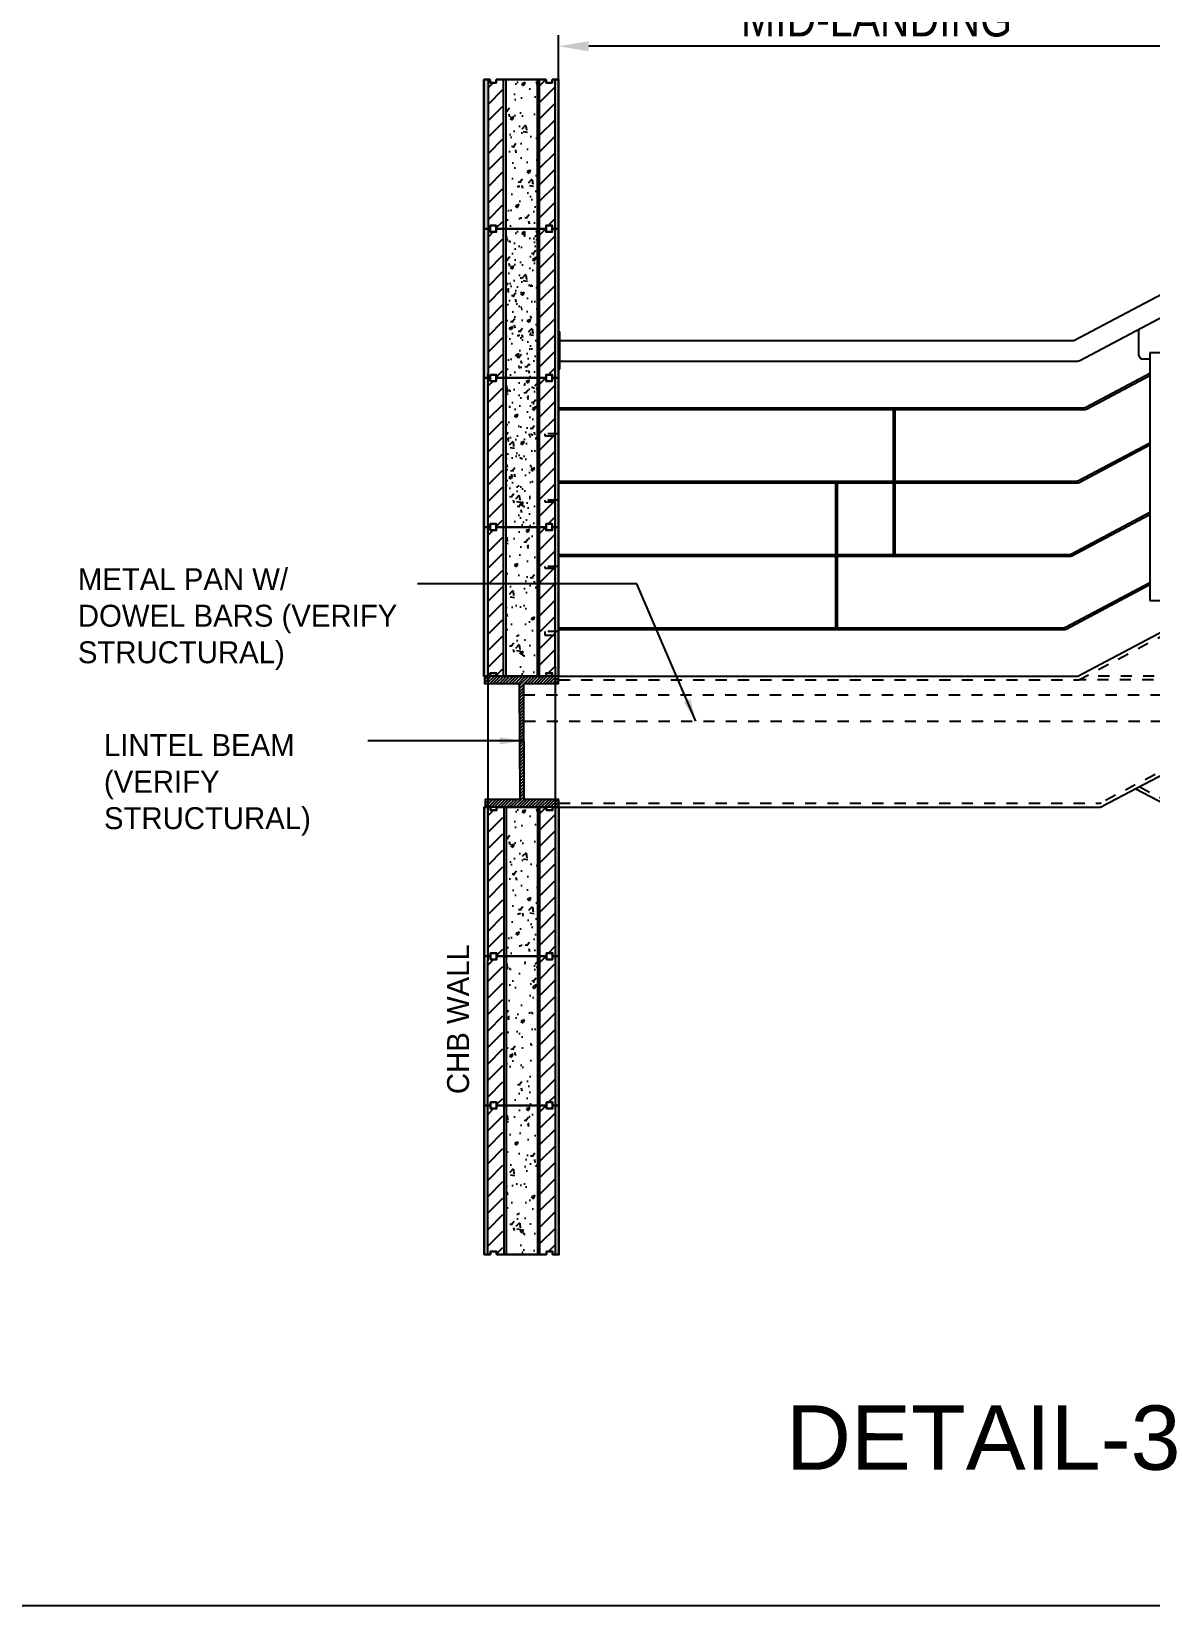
# Model space of a CAD drawing. Header units: millimetres. Extents: x 2148 to 2681, y 758 to 986.
# Drawn here: x 2613.43 to 2623.43, y 886.4 to 900.47 of the extents above; entities that cross this region are included whole.
import ezdxf

# ---------------------------------------------------------------- set-up
doc = ezdxf.new("R2010")
doc.units = ezdxf.units.MM
doc.linetypes.add('27-A-2008-DD$0$LVL 11$0$xa-fp_t1_l11_39$0$HIDDEN2', pattern=[0.1875, 0.125, -0.0625])
doc.linetypes.add('27-A-2008-DD$0$LVL 5$0$xa-fp_t1_l05-09$0$HIDDEN2', pattern=[0.1875, 0.125, -0.0625])
doc.layers.add('0.3', color=160, linetype='Continuous', lineweight=30)
for name, color, linetype in [('4CO', 4, 'Continuous'), ('A-DETAILS', 1, 'Continuous'), ('A-Hatch', 253, 'Continuous'), ('A-Stairs', 1, 'Continuous'), ('A-Wall', 4, 'Continuous'), ('A_TILES', 8, 'Continuous'), ('D', 1, 'Continuous'), ('HATCH', 8, 'Continuous'), ('TEXT', 6, 'Continuous')]:
    doc.layers.add(name, color=color, linetype=linetype)
doc.styles.add('ARIALNW', font='ARIALN.TTF')
doc.styles.add('MMTX$0$ESMX$0$X-OPTA1D', font='x-opta1d')
doc.styles.add('SWISS', font='swissl.ttf')
doc.dimstyles.new('DIM 100', dxfattribs={"dimtxt": 0.2, "dimasz": 0.2, "dimexe": 0.1, "dimexo": 0, "dimgap": 0.05, "dimtad": 1, "dimzin": 0, "dimdsep": 46, "dimtxsty": 'ARIALNW', "dimcen": 0.09, "dimclrd": 6, "dimclre": 6, "dimclrt": 13, "dimadec": 0, "dimazin": 0, "dimtfac": 1, "dimtofl": 0, "dimtmove": 2, "dimatfit": 3, "dimfxl": 1, "dimtolj": 1, "dimtzin": 0, "dimarcsym": 0})
doc.dimstyles.new('DIM 30', dxfattribs={"dimtxt": 0.32, "dimasz": 0.27, "dimexe": 0.1, "dimexo": 0, "dimgap": 0.08, "dimtad": 1, "dimlfac": 0.3, "dimrnd": 0.005, "dimzin": 1, "dimdsep": 46, "dimtxsty": 'ARIALNW', "dimcen": 0.09, "dimclrd": 6, "dimclre": 6, "dimclrt": 13, "dimadec": 0, "dimazin": 0, "dimtfac": 1, "dimtofl": 0, "dimtmove": 2, "dimatfit": 3, "dimfxl": 1, "dimtolj": 1, "dimtzin": 0, "dimarcsym": 0})
pattern_1 = [(0, (1.562245, 0.987524), (0.00396875, 0.0079375), [0, -0.0079375])]

# ---------------------------------------------------------------- blocks, each defined once
blk = doc.blocks.new('*D2872')
at = {"layer": 'A-Wall', "color": 6, "lineweight": -2, "transparency": 16777216}
for p, q in [((2618.141, 894.644), (2618.141, 900.441)), ((2623.825, 895.073), (2623.825, 900.441)), ((2623.555, 900.341), (2618.411, 900.341))]:
    blk.add_line(p, q, dxfattribs=at)
at = {"layer": 'A-Wall', "color": 6, "transparency": 16777216}
for points in [[(2618.411, 900.386), (2618.411, 900.296), (2618.141, 900.341)], [(2623.555, 900.386), (2623.555, 900.296), (2623.825, 900.341)]]:
    blk.add_solid(points, dxfattribs=at)
at = {"layer": 'Defpoints', "color": 0, "transparency": 16777216}
for p in [(2618.141, 900.341), (2623.825, 895.073, 0), (2618.141, 894.644, 0)]:
    blk.add_point(p, dxfattribs=at)
at = {"layer": 'A-Wall', "color": 13, "transparency": 16777216, "insert": (2620.983, 900.586), "char_height": 0.32, "attachment_point": 5, "style": 'ARIALNW'}
blk.add_mtext('\\A1;MID-LANDING', dxfattribs=at)

msp = doc.modelspace()

# ---------------------------------------------------------------- hatches: boundary and pattern name
at = {"layer": 'A-Hatch'}
h = msp.add_hatch(dxfattribs=at)
h.set_pattern_fill('DOTS', color=256, scale=0.005, style=0)
h.set_pattern_definition(pattern_1)
h.paths.add_polyline_path([(2617.4747176, 898.7098594), (2617.5108422, 898.7098594), (2617.511264, 900.0431927), (2617.4747176, 900.0431927)])
at = {"layer": 'A-Hatch', "ltscale": 0.5}
h = msp.add_hatch(dxfattribs=at)
h.set_pattern_fill('ANSI31', color=256, scale=0.833333, style=0)
h.set_pattern_definition([(45, (2464.78466, 906.78271), (-0.073656956, 0.073656956), [])])
h.paths.add_polyline_path([(2618.1137135, 898.7098594), (2618.1132918, 900.0431927), (2617.9747176, 900.0431927), (2617.9747176, 898.7098594), (2618.0308181, 898.7098594), (2618.0308181, 898.7378582), (2618.0851992, 898.7378582), (2618.0851992, 898.7098594)])
h.paths.add_polyline_path([(2617.5179576, 900.0431927), (2617.5175358, 898.7098594), (2617.5309027, 898.7098594), (2617.5309027, 898.7378582), (2617.5852837, 898.7378582), (2617.5852837, 898.7098594), (2617.6413843, 898.7098594), (2617.6413843, 900.0431927), (2617.5852837, 900.0431927), (2617.5852837, 900.015194), (2617.5309027, 900.015194), (2617.5309027, 900.0431927)])
at = {"layer": 'A-Hatch'}
h = msp.add_hatch(dxfattribs=at)
h.set_pattern_fill('DOTS', color=256, scale=0.005, style=0)
h.set_pattern_definition(pattern_1)
h.paths.add_polyline_path([(2618.1081438, 898.7098594), (2618.1413843, 898.7098594), (2618.1413843, 900.0431927), (2618.1077221, 900.0431927)])
h = msp.add_hatch(dxfattribs=at)
h.set_pattern_fill('DOTS', color=256, scale=0.005, style=0)
h.set_pattern_definition([(0, (0.9278804, 6.156401), (0.00396875, 0.0079375), [0, -0.0079375])])
h.paths.add_polyline_path([(2617.5103415, 896.0431927), (2617.4818272, 896.0431927), (2617.482249, 894.7098594), (2617.5103415, 894.7098594)])
h.paths.add_polyline_path([(2617.5103415, 897.3765261), (2617.4814054, 897.3765261), (2617.4818272, 896.0431927), (2617.5103415, 896.0431927)])
h.paths.add_polyline_path([(2617.5103415, 898.7098594), (2617.4809836, 898.7098594), (2617.4814054, 897.3765261), (2617.5103415, 897.3765261)])
at = {"layer": 'A-Hatch', "ltscale": 0.5}
h = msp.add_hatch(dxfattribs=at)
h.set_pattern_fill('ANSI31', color=256, scale=0.833333, style=0)
h.set_pattern_definition([(45, (2464.78466, 905.44937), (-0.073656956, 0.073656956), [])])
h.paths.add_polyline_path([(2618.1141353, 897.3765261), (2618.1137135, 898.7098594), (2617.9747176, 898.7098594), (2617.9747176, 897.3765261), (2618.0308181, 897.3765261), (2618.0308181, 897.4045249), (2618.0851992, 897.4045249), (2618.0851992, 897.3765261)])
h.paths.add_polyline_path([(2617.5175358, 898.7098594), (2617.517114, 897.3765261), (2617.5309027, 897.3765261), (2617.5309027, 897.4045249), (2617.5852837, 897.4045249), (2617.5852837, 897.3765261), (2617.6413843, 897.3765261), (2617.6413843, 898.7098594), (2617.5852837, 898.7098594), (2617.5852837, 898.6818606), (2617.5309027, 898.6818606), (2617.5309027, 898.7098594)])
at = {"layer": 'A-Hatch'}
h = msp.add_hatch(dxfattribs=at)
h.set_pattern_fill('DOTS', color=256, scale=0.005, style=0)
h.set_pattern_definition([(0, (1.558923, 6.156401), (0.00396875, 0.0079375), [0, -0.0079375])])
h.paths.add_polyline_path([(2618.1413843, 896.0431927), (2618.11287, 896.0431927), (2618.1132918, 894.7098594), (2618.1413843, 894.7098594)])
h.paths.add_polyline_path([(2618.1413843, 897.3765261), (2618.1124482, 897.3765261), (2618.11287, 896.0431927), (2618.1413843, 896.0431927)])
h.paths.add_polyline_path([(2618.1413843, 898.7098594), (2618.1120264, 898.7098594), (2618.1124482, 897.3765261), (2618.1413843, 897.3765261)])
at = {"layer": 'A-Hatch', "ltscale": 0.5}
h = msp.add_hatch(dxfattribs=at)
h.set_pattern_fill('ANSI31', color=256, scale=0.833333, style=0)
h.set_pattern_definition([(45, (2464.78466, 904.11604), (-0.073656956, 0.073656956), [])])
h.paths.add_polyline_path([(2618.1145571, 896.0431927), (2618.1141353, 897.3765261), (2617.9747176, 897.3765261), (2617.9747176, 896.0431927), (2618.0308181, 896.0431927), (2618.0308181, 896.0711915), (2618.0851992, 896.0711915), (2618.0851992, 896.0431927)])
h.paths.add_polyline_path([(2617.517114, 897.3765261), (2617.5166923, 896.0431927), (2617.5309027, 896.0431927), (2617.5309027, 896.0711915), (2617.5852837, 896.0711915), (2617.5852837, 896.0431927), (2617.6413843, 896.0431927), (2617.6413843, 897.3765261), (2617.5852837, 897.3765261), (2617.5852837, 897.3485273), (2617.5309027, 897.3485273), (2617.5309027, 897.3765261)])
h = msp.add_hatch(dxfattribs=at)
h.set_pattern_fill('ANSI31', color=256, scale=0.833333, style=0)
h.set_pattern_definition([(45, (2464.78466, 902.78271), (-0.073656956, 0.073656956), [])])
h.paths.add_polyline_path([(2617.5166923, 896.0431927), (2617.5162705, 894.7098594), (2617.5309027, 894.7098594), (2617.5309027, 894.7378582), (2617.5852837, 894.7378582), (2617.5852837, 894.7098594), (2617.6413843, 894.7098594), (2617.6413843, 896.0431927), (2617.5852837, 896.0431927), (2617.5852837, 896.015194), (2617.5309027, 896.015194), (2617.5309027, 896.0431927)])
h.paths.add_polyline_path([(2618.1149789, 894.7098594), (2618.1145571, 896.0431927), (2617.9747176, 896.0431927), (2617.9747176, 894.7098594), (2618.0308181, 894.7098594), (2618.0308181, 894.7378582), (2618.0851992, 894.7378582), (2618.0851992, 894.7098594)])
at = {"layer": 'A-Hatch'}
h = msp.add_hatch(dxfattribs=at)
h.set_pattern_fill('DOTS', color=256, scale=0.005, style=0)
h.set_pattern_definition([(0, (0.9312026, 0.987524), (0.00396875, 0.0079375), [0, -0.0079375])])
h.paths.add_polyline_path([(2617.5136637, 890.8743155), (2617.4851494, 890.8743155), (2617.4855712, 889.5409821), (2617.5136637, 889.5409821)])
h.paths.add_polyline_path([(2617.5136637, 892.2076488), (2617.4847276, 892.2076488), (2617.4851494, 890.8743155), (2617.5136637, 890.8743155)])
h.paths.add_polyline_path([(2617.5136637, 893.5409821), (2617.4843058, 893.5409821), (2617.4847276, 892.2076488), (2617.5136637, 892.2076488)])
at = {"layer": 'A-Hatch', "ltscale": 0.5}
h = msp.add_hatch(dxfattribs=at)
h.set_pattern_fill('ANSI31', color=256, scale=0.833333, style=0)
h.set_pattern_definition([(45, (2464.78798, 900.2805), (-0.073656956, 0.073656956), [])])
h.paths.add_polyline_path([(2618.1157704, 892.2076488), (2618.1153486, 893.5409821), (2617.9780398, 893.5409821), (2617.9780398, 892.2076488), (2618.0341403, 892.2076488), (2618.0341403, 892.2356476), (2618.0885214, 892.2356476), (2618.0885214, 892.2076488)])
h.paths.add_polyline_path([(2617.5159007, 893.5409821), (2617.515479, 892.2076488), (2617.5342248, 892.2076488), (2617.5342248, 892.2356476), (2617.5886059, 892.2356476), (2617.5886059, 892.2076488), (2617.6447065, 892.2076488), (2617.6447065, 893.5409821), (2617.5886059, 893.5409821), (2617.5886059, 893.5129833), (2617.5342248, 893.5129833), (2617.5342248, 893.5409821)])
at = {"layer": 'A-Hatch'}
h = msp.add_hatch(dxfattribs=at)
h.set_pattern_fill('DOTS', color=256, scale=0.005, style=0)
h.set_pattern_definition(pattern_1)
h.paths.add_polyline_path([(2618.1447065, 890.8743155), (2618.1161922, 890.8743155), (2618.1166139, 889.5409821), (2618.1447065, 889.5409821)])
h.paths.add_polyline_path([(2618.1447065, 892.2076488), (2618.1157704, 892.2076488), (2618.1161922, 890.8743155), (2618.1447065, 890.8743155)])
h.paths.add_polyline_path([(2618.1447065, 893.5409821), (2618.1153486, 893.5409821), (2618.1157704, 892.2076488), (2618.1447065, 892.2076488)])
at = {"layer": 'A-Hatch', "ltscale": 0.5}
h = msp.add_hatch(dxfattribs=at)
h.set_pattern_fill('ANSI31', color=256, scale=0.833333, style=0)
h.set_pattern_definition([(45, (2464.78798, 898.94716), (-0.073656956, 0.073656956), [])])
h.paths.add_polyline_path([(2617.515479, 892.2076488), (2617.5150572, 890.8743155), (2617.5342248, 890.8743155), (2617.5342248, 890.9023143), (2617.5886059, 890.9023143), (2617.5886059, 890.8743155), (2617.6447065, 890.8743155), (2617.6447065, 892.2076488), (2617.5886059, 892.2076488), (2617.5886059, 892.17965), (2617.5342248, 892.17965), (2617.5342248, 892.2076488)])
h.paths.add_polyline_path([(2618.1161922, 890.8743155), (2618.1157704, 892.2076488), (2617.9780398, 892.2076488), (2617.9780398, 890.8743155), (2618.0341403, 890.8743155), (2618.0341403, 890.9023143), (2618.0885214, 890.9023143), (2618.0885214, 890.8743155)])
h = msp.add_hatch(dxfattribs=at)
h.set_pattern_fill('ANSI31', color=256, scale=0.833333, style=0)
h.set_pattern_definition([(45, (2464.78798, 897.61383), (-0.073656956, 0.073656956), [])])
h.paths.add_polyline_path([(2618.1166139, 889.5409821), (2618.1161922, 890.8743155), (2617.9780398, 890.8743155), (2617.9780398, 889.5409821), (2618.0341403, 889.5409821), (2618.0341403, 889.5689809), (2618.0885214, 889.5689809), (2618.0885214, 889.5409821)])
h.paths.add_polyline_path([(2617.5150572, 890.8743155), (2617.5146354, 889.5409821), (2617.5342248, 889.5409821), (2617.5342248, 889.5689809), (2617.5886059, 889.5689809), (2617.5886059, 889.5409821), (2617.6447065, 889.5409821), (2617.6447065, 890.8743155), (2617.5886059, 890.8743155), (2617.5886059, 890.8463167), (2617.5342248, 890.8463167), (2617.5342248, 890.8743155)])
at = {"layer": 'A-Stairs'}
h = msp.add_hatch(dxfattribs=at)
h.set_pattern_fill('AR-CONC', color=256, scale=0.001667, style=0)
h.set_pattern_definition([(50, (-6105.4987, -2018.82689), (0.303641115, -0.0265651426), [0.03175, -0.34925]), (355, (-6105.4987, -2018.8269), (-0.058738043, 0.318427738), [0.0254, -0.2794]), (100.451, (-6105.4734, -2018.8291), (0.244904169, 0.291861146), [0.026983333, -0.296816667]), (46.1842, (-6105.4987, -2018.74222), (0.451798401, -0.070070547), [0.047625, -0.523875]), (96.6356, (-6105.46106, -2018.74806), (0.395673724, 0.412375926), [0.040475, -0.445225]), (351.184, (-6105.4987, -2018.7422), (0.395674343, 0.412375196), [0.0381, -0.4191]), (21, (-6105.45637, -2018.76339), (0.2526914664, -0.170442531), [0.03175, -0.34925]), (326, (-6105.45637, -2018.7634), (0.103003381, 0.306979944), [0.0254, -0.2794]), (71.4514, (-6105.43532, -2018.7776), (0.355694151, 0.136538096), [0.026983333, -0.296816667]), (37.5, (-6105.49871, -2018.82689), (0.0051476721, 0.1409250648), [0, -0.2760133333, 0, -0.2836333333, 0, -0.2804583333]), (7.5, (-6105.4987, -2018.82689), (0.1113661042, 0.1669676247), [0, -0.1617133333, 0, -0.2696633333, 0, -0.1068916667]), (327.5, (-6105.59311, -2018.82689), (0.2259843253, -0.0095479067), [0, -0.1058333333, 0, -0.3302, 0, -0.43815]), (317.5, (-6105.63544, -2018.82689), (0.246881969, 0.042377485), [0, -0.1375833333, 0, -0.2192866667, 0, -0.31115])])
h.paths.add_polyline_path([(2617.9499198, 900.0431927), (2617.6746852, 900.0431927), (2617.6746852, 898.7098594), (2617.9499198, 898.7098594)])
h.paths.add_polyline_path([(2617.9499198, 898.7098594), (2617.6746852, 898.7098594), (2617.6746852, 897.3765261), (2617.9499198, 897.3765261)])
h.paths.add_polyline_path([(2617.9499198, 897.3765261), (2617.6746852, 897.3765261), (2617.6746852, 896.0431927), (2617.9499198, 896.0431927)])
h = msp.add_hatch(dxfattribs=at)
h.set_pattern_fill('AR-CONC', color=256, scale=0.001667, style=0)
h.set_pattern_definition([(50, (-6105.4987, -2020.16022), (0.303641115, -0.0265651426), [0.03175, -0.34925]), (355, (-6105.4987, -2020.16022), (-0.058738043, 0.318427738), [0.0254, -0.2794]), (100.451, (-6105.4734, -2020.16243), (0.244904169, 0.291861146), [0.026983333, -0.296816667]), (46.1842, (-6105.4987, -2020.07555), (0.451798401, -0.070070547), [0.047625, -0.523875]), (96.6356, (-6105.46106, -2020.0814), (0.395673724, 0.412375926), [0.040475, -0.445225]), (351.184, (-6105.4987, -2020.07555), (0.395674343, 0.412375196), [0.0381, -0.4191]), (21, (-6105.45637, -2020.09672), (0.2526914664, -0.170442531), [0.03175, -0.34925]), (326, (-6105.45637, -2020.09672), (0.103003381, 0.306979944), [0.0254, -0.2794]), (71.4514, (-6105.43532, -2020.11092), (0.355694151, 0.136538096), [0.026983333, -0.296816667]), (37.5, (-6105.49871, -2020.16022), (0.0051476721, 0.1409250648), [0, -0.2760133333, 0, -0.2836333333, 0, -0.2804583333]), (7.5, (-6105.4987, -2020.16022), (0.1113661042, 0.1669676247), [0, -0.1617133333, 0, -0.2696633333, 0, -0.1068916667]), (327.5, (-6105.59311, -2020.16022), (0.2259843253, -0.0095479067), [0, -0.1058333333, 0, -0.3302, 0, -0.43815]), (317.5, (-6105.63544, -2020.16022), (0.246881969, 0.042377485), [0, -0.1375833333, 0, -0.2192866667, 0, -0.31115])])
h.paths.add_polyline_path([(2617.9499198, 898.7098594), (2617.6746852, 898.7098594), (2617.6746852, 897.3765261), (2617.9499198, 897.3765261)])
h.paths.add_polyline_path([(2617.9499198, 897.3765261), (2617.6746852, 897.3765261), (2617.6746852, 896.0431927), (2617.9499198, 896.0431927)])
h.paths.add_polyline_path([(2617.9499198, 896.0431927), (2617.6746852, 896.0431927), (2617.6746852, 894.7098594), (2617.9499198, 894.7098594)])
h = msp.add_hatch(dxfattribs=at)
h.set_pattern_fill('AR-CONC', color=256, scale=0.001667, style=0)
h.set_pattern_definition([(50, (-6105.49539, -2025.3291), (0.303641115, -0.0265651426), [0.03175, -0.34925]), (355, (-6105.4954, -2025.3291), (-0.058738043, 0.318427738), [0.0254, -0.2794]), (100.451, (-6105.47008, -2025.3313), (0.244904169, 0.291861146), [0.026983333, -0.296816667]), (46.1842, (-6105.4954, -2025.24443), (0.451798401, -0.070070547), [0.047625, -0.523875]), (96.6356, (-6105.45774, -2025.25027), (0.395673724, 0.412375926), [0.040475, -0.445225]), (351.184, (-6105.4954, -2025.24443), (0.395674343, 0.412375196), [0.0381, -0.4191]), (21, (-6105.45305, -2025.2656), (0.2526914664, -0.170442531), [0.03175, -0.34925]), (326, (-6105.45305, -2025.2656), (0.103003381, 0.306979944), [0.0254, -0.2794]), (71.4514, (-6105.432, -2025.2798), (0.355694151, 0.136538096), [0.026983333, -0.296816667]), (37.5, (-6105.49539, -2025.3291), (0.0051476721, 0.1409250648), [0, -0.2760133333, 0, -0.2836333333, 0, -0.2804583333]), (7.5, (-6105.49539, -2025.3291), (0.1113661042, 0.1669676247), [0, -0.1617133333, 0, -0.2696633333, 0, -0.1068916667]), (327.5, (-6105.58979, -2025.3291), (0.2259843253, -0.0095479067), [0, -0.1058333333, 0, -0.3302, 0, -0.43815]), (317.5, (-6105.63212, -2025.3291), (0.246881969, 0.042377485), [0, -0.1375833333, 0, -0.2192866667, 0, -0.31115])])
h.paths.add_polyline_path([(2617.9532419, 893.5409821), (2617.6780074, 893.5409821), (2617.6780074, 892.2076488), (2617.9532419, 892.2076488)])
h.paths.add_polyline_path([(2617.9532419, 892.2076488), (2617.6780074, 892.2076488), (2617.6780074, 890.8743155), (2617.9532419, 890.8743155)])
h.paths.add_polyline_path([(2617.9532419, 890.8743155), (2617.6780074, 890.8743155), (2617.6780074, 889.5409821), (2617.9532419, 889.5409821)])
at = {"layer": 'HATCH', "ltscale": 0.5}
h = msp.add_hatch(dxfattribs=at)
h.set_pattern_fill('ANSI31', color=256, scale=0.0062, style=0)
h.set_pattern_definition([(45, (-6105.495385, -2025.329097), (-0.013919396988, 0.013919396988), [])])
h.paths.add_polyline_path([(2617.791137, 894.6301777), (2617.7944592, 893.6223031, -0.4363286717), (2617.7817587, 893.6086137), (2617.484654, 893.6086137), (2617.484654, 893.5426211), (2618.1447065, 893.5426211), (2618.1447065, 893.6086137), (2617.8340835, 893.6086137), (2617.8340461, 893.6199565, -0.0532104704), (2617.8340372, 893.6226597), (2617.830715, 894.6298211, -0.4466315218), (2617.8434649, 894.6438669), (2618.1413843, 894.6438669), (2618.1413843, 894.7098594), (2617.4813318, 894.7098594), (2617.4813318, 894.6438669), (2617.7783553, 894.6438669, -0.4382281274)])

# ---------------------------------------------------------------- linework, layer by layer
at = {"ltscale": 0.5}
for p, q in [((2622.7455107, 897.7098594, 0), (2628.1968489, 900.6007205)), ((2622.7999044, 897.5311876, 0), (2628.1997388, 900.3947362, 0)), ((2618.1489841, 897.7098594, 0.0000001), (2622.7455107, 897.7098594, 0)), ((2623.4274861, 897.6005602, 0), (2623.4274861, 895.3875631, 0)), ((2623.4274861, 897.6005602, 0), (2623.4274861, 895.3875631, 0)), ((2623.5689074, 897.6005602, 0), (2623.4274861, 897.6005602, 0)), ((2618.1489841, 897.5265261, 0.0000001), (2622.7811643, 897.5265261, 0)), ((2622.8546121, 897.1145209, 0.0000001), (2623.4274861, 897.4183177, 0.0000001)), ((2622.8587579, 897.0978543, 0), (2623.4274861, 897.3994526, 0)), ((2618.1447065, 897.1098594, 0.0000001), (2622.835872, 897.1098594, 0)), ((2618.1447065, 897.0931927, 0.0000001), (2622.8400178, 897.0931927, 0)), ((2621.1312757, 897.0931927, 0.0000001), (2621.1312757, 896.4545067, 0.0000001)), ((2621.1466925, 897.0931927, 0.0000001), (2621.1466925, 896.4545067, 0.0000001)), ((2622.7901054, 896.4591682, 0.0000001), (2623.4274861, 896.7971731, 0.0000001)), ((2622.7942512, 896.4425015, 0), (2623.4274861, 896.7783079, 0)), ((2618.1447065, 896.4545067, 0.0000001), (2622.7713653, 896.4545067, 0)), ((2618.1447065, 896.43784, 0.0000001), (2622.7755111, 896.43784, 0)), ((2620.6159972, 896.43784, 0.0000001), (2620.6159972, 895.79884, 0.0000001)), ((2620.6314139, 896.43784, 0.0000001), (2620.6314139, 895.79884, 0.0000001)), ((2621.1312757, 896.43784, 0.0000001), (2621.1312757, 895.79884, 0.0000001)), ((2621.1466925, 896.43784, 0.0000001), (2621.1466925, 895.79884, 0.0000001)), ((2622.7258202, 895.8035015, 0.0000001), (2623.4274861, 896.175597, 0.0000001)), ((2622.729966, 895.7868348, 0), (2623.4274861, 896.1567319, 0)), ((2618.1447065, 895.79884, 0.0000001), (2622.7070801, 895.79884, 0)), ((2618.1447065, 895.7821733, 0.0000001), (2622.7112259, 895.7821733, 0)), ((2620.6159972, 895.7821733, 0.0000001), (2620.6159972, 895.1431927, 0.0000001)), ((2620.6314139, 895.7821733, 0.0000001), (2620.6314139, 895.1431927, 0.0000001)), ((2622.6716746, 895.1478543, 0.0000001), (2623.4274861, 895.5486634, 0.0000001)), ((2622.6770519, 895.1311876, 0.0000001), (2623.4274861, 895.5291451, 0.0000001)), ((2623.4274861, 895.3875631, 0), (2623.5689074, 895.3875631, 0)), ((2618.1447065, 895.1431927, 0.0000001), (2622.6529344, 895.1431927, 0)), ((2618.1447065, 895.1265261, 0.0000001), (2622.6583118, 895.1265261, 0))]:
    msp.add_line(p, q, dxfattribs=at)
at = {"ltscale": 0.5, "extrusion": (3.05134e-08, -6.65817e-08, 1)}
msp.add_arc((2622.7811643, 897.5665261, 0.0000203), 0.04, 270, 297.93714281, dxfattribs=at)
at = {"ltscale": 0.5, "extrusion": (1.19464e-08, -5.48554e-09, 1)}
msp.add_arc((2622.835872, 897.1498594, 0.0000265), 0.04, 270, 297.93714281, dxfattribs=at)
at = {"ltscale": 0.5, "extrusion": (2.66295e-08, -2.35807e-07, 1)}
msp.add_arc((2622.8400178, 897.1331927, -0.0001417), 0.04, 270, 297.93714281, dxfattribs=at)
at = {"ltscale": 0.5}
for centre in [(2622.7713653, 896.4945067, 0.000022), (2622.7070801, 895.83884, 0.0000216)]:
    msp.add_arc(centre, 0.04, 270, 297.93714281, dxfattribs=at)
at = {"ltscale": 0.5, "extrusion": (2.66295e-08, -2.74115e-07, 1)}
msp.add_arc((2622.7755111, 896.47784, -0.0001759), 0.04, 270, 297.93714281, dxfattribs=at)
at = {"ltscale": 0.5, "extrusion": (2.66295e-08, -2.56753e-07, 1)}
msp.add_arc((2622.7112259, 895.8221733, -0.0001601), 0.04, 270, 297.93714281, dxfattribs=at)
at = {"ltscale": 0.5, "extrusion": (9.95502e-09, -1.76273e-09, 1)}
msp.add_arc((2622.6529344, 895.1831927, 0.0000246), 0.04, 270, 297.93714281, dxfattribs=at)
at = {"ltscale": 0.5, "extrusion": (9.94972e-09, -1.75275e-09, 1)}
msp.add_arc((2622.6583118, 895.1665261, 0.0000246), 0.04, 270, 297.93714281, dxfattribs=at)
at = {"layer": '0.3', "ltscale": 0.5}
for points, elevation in [([(2617.5309027, 900.0431927), (2617.4747176, 900.0431927), (2617.4747176, 898.7098594), (2617.5309027, 898.7098594)], 0.0000002), ([(2617.5852837, 900.0431927), (2617.5852837, 900.015194), (2617.5309027, 900.015194), (2617.5309027, 900.0431927)], 0.0000002), ([(2618.0308181, 900.0431927), (2617.5852837, 900.0431927)], 0.0000002), ([(2618.0308181, 900.0431927), (2618.0308181, 900.015194), (2618.0851992, 900.015194), (2618.0851992, 900.0431927)], 0.0000002), ([(2618.0851992, 898.7098594), (2618.1413843, 898.7098594), (2618.1413843, 900.0431927), (2618.0851992, 900.0431927)], 0.0000002), ([(2617.5309027, 898.7098594), (2617.4747176, 898.7098594), (2617.4747176, 897.3765261), (2617.5309027, 897.3765261)], 0.0000002), ([(2617.5309027, 898.7098594), (2617.5309027, 898.7378582), (2617.5852837, 898.7378582), (2617.5852837, 898.7098594)], 0.0000002), ([(2617.5852837, 898.7098594), (2617.5852837, 898.6818606), (2617.5309027, 898.6818606), (2617.5309027, 898.7098594)], 0.0000002), ([(2618.0308181, 898.7098594), (2617.5852837, 898.7098594)], 0.0000002), ([(2617.5852837, 898.7098594), (2618.0308181, 898.7098594)], 0.0000002), ([(2618.0308181, 898.7098594), (2617.5852837, 898.7098594)], 0.0000002), ([(2618.0851992, 898.7098594), (2618.0851992, 898.7378582), (2618.0308181, 898.7378582), (2618.0308181, 898.7098594)], 0.0000002), ([(2618.0308181, 898.7098594), (2618.0308181, 898.6818606), (2618.0851992, 898.6818606), (2618.0851992, 898.7098594)], 0.0000002), ([(2618.0851992, 897.3765261), (2618.1413843, 897.3765261), (2618.1413843, 898.7098594), (2618.0851992, 898.7098594)], 0.0000002), ([(2617.5309027, 897.3765261), (2617.4747176, 897.3765261), (2617.4747176, 896.0431927), (2617.5309027, 896.0431927)], 0.0000002), ([(2617.5309027, 897.3765261), (2617.5309027, 897.4045249), (2617.5852837, 897.4045249), (2617.5852837, 897.3765261)], 0.0000002), ([(2617.5852837, 897.3765261), (2617.5852837, 897.3485273), (2617.5309027, 897.3485273), (2617.5309027, 897.3765261)], 0.0000002), ([(2617.5852837, 897.3765261), (2618.0308181, 897.3765261)], 0.0000002), ([(2618.0308181, 897.3765261), (2617.5852837, 897.3765261)], 0.0000002), ([(2618.0851992, 897.3765261), (2618.0851992, 897.4045249), (2618.0308181, 897.4045249), (2618.0308181, 897.3765261)], 0.0000002), ([(2618.0308181, 897.3765261), (2618.0308181, 897.3485273), (2618.0851992, 897.3485273), (2618.0851992, 897.3765261)], 0.0000002), ([(2618.0851992, 896.0431927), (2618.1413843, 896.0431927), (2618.1413843, 897.3765261), (2618.0851992, 897.3765261)], 0.0000002), ([(2617.5309027, 896.0431927), (2617.4747176, 896.0431927), (2617.4747176, 894.7098594), (2617.5309027, 894.7098594)], 0.0000002), ([(2617.5309027, 896.0431927), (2617.5309027, 896.0711915), (2617.5852837, 896.0711915), (2617.5852837, 896.0431927)], 0.0000002), ([(2617.5852837, 896.0431927), (2617.5852837, 896.015194), (2617.5309027, 896.015194), (2617.5309027, 896.0431927)], 0.0000002), ([(2617.5852837, 896.0431927), (2618.0308181, 896.0431927)], 0.0000002), ([(2618.0308181, 896.0431927), (2617.5852837, 896.0431927)], 0.0000002), ([(2618.0851992, 896.0431927), (2618.0851992, 896.0711915), (2618.0308181, 896.0711915), (2618.0308181, 896.0431927)], 0.0000002), ([(2618.0308181, 896.0431927), (2618.0308181, 896.015194), (2618.0851992, 896.015194), (2618.0851992, 896.0431927)], 0.0000002), ([(2618.0851992, 894.7098594), (2618.1413843, 894.7098594), (2618.1413843, 896.0431927), (2618.0851992, 896.0431927)], 0.0000002), ([(2617.5309027, 894.7098594), (2617.5309027, 894.7378582), (2617.5852837, 894.7378582), (2617.5852837, 894.7098594)], 0.0000002), ([(2617.5852837, 894.7098594), (2618.0308181, 894.7098594)], 0.0000002), ([(2618.0308181, 894.7098594), (2617.5852837, 894.7098594)], 0.0000002), ([(2618.0851992, 894.7098594), (2618.0851992, 894.7378582), (2618.0308181, 894.7378582), (2618.0308181, 894.7098594)], 0.0000002), ([(2617.5342248, 893.5409821), (2617.4780398, 893.5409821), (2617.4780398, 892.2076488), (2617.5342248, 892.2076488)], 0.0000001), ([(2617.5886059, 893.5409821), (2617.5886059, 893.5129833), (2617.5342248, 893.5129833), (2617.5342248, 893.5409821)], 0.0000001), ([(2618.0341403, 893.5409821), (2617.5886059, 893.5409821)], 0.0000001), ([(2618.0341403, 893.5409821), (2618.0341403, 893.5129833), (2618.0885214, 893.5129833), (2618.0885214, 893.5409821)], 0.0000001), ([(2618.0885214, 892.2076488), (2618.1447065, 892.2076488), (2618.1447065, 893.5409821), (2618.0885214, 893.5409821)], 0.0000001), ([(2617.5342248, 892.2076488), (2617.5342248, 892.2356476), (2617.5886059, 892.2356476), (2617.5886059, 892.2076488)], 0.0000001), ([(2618.0885214, 892.2076488), (2618.0885214, 892.2356476), (2618.0341403, 892.2356476), (2618.0341403, 892.2076488)], 0.0000001), ([(2617.5342248, 892.2076488), (2617.4780398, 892.2076488), (2617.4780398, 890.8743155), (2617.5342248, 890.8743155)], 0.0000001), ([(2617.5886059, 892.2076488), (2617.5886059, 892.17965), (2617.5342248, 892.17965), (2617.5342248, 892.2076488)], 0.0000001), ([(2617.5886059, 892.2076488), (2618.0341403, 892.2076488)], 0.0000001), ([(2618.0341403, 892.2076488), (2617.5886059, 892.2076488)], 0.0000001), ([(2618.0341403, 892.2076488), (2618.0341403, 892.17965), (2618.0885214, 892.17965), (2618.0885214, 892.2076488)], 0.0000001), ([(2618.0885214, 890.8743155), (2618.1447065, 890.8743155), (2618.1447065, 892.2076488), (2618.0885214, 892.2076488)], 0.0000001), ([(2617.5342248, 890.8743155), (2617.4780398, 890.8743155), (2617.4780398, 889.5409821), (2617.5342248, 889.5409821)], 0.0000001), ([(2617.5342248, 890.8743155), (2617.5342248, 890.9023143), (2617.5886059, 890.9023143), (2617.5886059, 890.8743155)], 0.0000001), ([(2617.5886059, 890.8743155), (2617.5886059, 890.8463167), (2617.5342248, 890.8463167), (2617.5342248, 890.8743155)], 0.0000001), ([(2617.5886059, 890.8743155), (2618.0341403, 890.8743155)], 0.0000001), ([(2618.0341403, 890.8743155), (2617.5886059, 890.8743155)], 0.0000001), ([(2618.0885214, 890.8743155), (2618.0885214, 890.9023143), (2618.0341403, 890.9023143), (2618.0341403, 890.8743155)], 0.0000001), ([(2618.0341403, 890.8743155), (2618.0341403, 890.8463167), (2618.0885214, 890.8463167), (2618.0885214, 890.8743155)], 0.0000001), ([(2618.0885214, 889.5409821), (2618.1447065, 889.5409821), (2618.1447065, 890.8743155), (2618.0885214, 890.8743155)], 0.0000001), ([(2617.5342248, 889.5409821), (2617.5342248, 889.5689809), (2617.5886059, 889.5689809), (2617.5886059, 889.5409821)], 0.0000001), ([(2618.0885214, 889.5409821), (2618.0885214, 889.5689809), (2618.0341403, 889.5689809), (2618.0341403, 889.5409821)], 0.0000001), ([(2617.5886059, 889.5409821), (2618.0341403, 889.5409821)], 0.0000001), ([(2618.0341403, 889.5409821), (2617.5886059, 889.5409821)], 0.0000001)]:
    msp.add_lwpolyline(points, dxfattribs=dict(at, elevation=elevation))
at = {"layer": '4CO', "ltscale": 0.5}
for p, q in [((2622.7821246, 894.7098594, 0), (2628.238898, 897.6036029, 0)), ((2628.2571798, 896.3005414, -0.0000002), (2622.9997898, 893.545552, 0)), ((2618.1447065, 894.7098594, 0.0000001), (2622.7821246, 894.7098594, 0)), ((2623.3000125, 893.7028754, 0), (2628.6382435, 890.9055235, 0.0000001)), ((2618.1447065, 893.5409821, 0.0000001), (2622.9812236, 893.5409821, 0))]:
    msp.add_line(p, q, dxfattribs=at)
at = {"layer": 'A-DETAILS', "linetype": '27-A-2008-DD$0$LVL 5$0$xa-fp_t1_l05-09$0$HIDDEN2', "ltscale": 0.5}
for p, q in [((2622.7904161, 894.6765261, 0), (2628.2394235, 897.5661512, 0)), ((2628.2566557, 896.3378995, -0.0000002), (2622.9915852, 893.5788853, 0)), ((2618.1447065, 894.6765261, 0.0000001), (2622.7904161, 894.6765261, 0)), ((2623.3359201, 893.7216917, 0), (2628.636191, 890.9442318, 0.0000001)), ((2618.1447065, 893.5743155, 0.0000001), (2622.973019, 893.5743155, 0))]:
    msp.add_line(p, q, dxfattribs=at)
at = {"layer": 'A-DETAILS', "linetype": '27-A-2008-DD$0$LVL 5$0$xa-fp_t1_l05-09$0$HIDDEN2', "ltscale": 0.5, "extrusion": (2.97553e-08, 5.29166e-09, 1)}
msp.add_arc((2622.973019, 893.6143155, 0.0000828), 0.04, 270, 297.65553909, dxfattribs=at)
at = {"layer": 'A-Hatch'}
for p, q in [((2617.511264, 900.0431927, 0.0000002), (2617.5079418, 889.5409821, 0.0000001)), ((2617.6512515, 898.7098594, 0.0000002), (2617.6512515, 900.0431927, 0.0000002)), ((2617.9672347, 900.0431927, 0.0000002), (2617.9672347, 898.7098594, 0.0000002)), ((2618.1077221, 900.0431927, 0.0000002), (2618.1110443, 889.5409821, 0.0000001)), ((2617.6512515, 897.3765261, 0.0000002), (2617.6512515, 898.7098594, 0.0000002)), ((2617.9672347, 898.7098594, 0.0000002), (2617.9672347, 897.3765261, 0.0000002)), ((2617.6512515, 896.0431927, 0.0000002), (2617.6512515, 897.3765261, 0.0000002)), ((2617.9672347, 897.3765261, 0.0000002), (2617.9672347, 896.0431927, 0.0000002)), ((2617.6512515, 894.7098594, 0.0000002), (2617.6512515, 896.0431927, 0.0000002)), ((2617.9672347, 896.0431927, 0.0000002), (2617.9672347, 894.7098594, 0.0000002)), ((2617.6545737, 892.2076488, 0.0000001), (2617.6545737, 893.5409821, 0.0000001)), ((2617.9705568, 893.5409821, 0.0000001), (2617.9705568, 892.2076488, 0.0000001)), ((2617.6545737, 890.8743155, 0.0000001), (2617.6545737, 892.2076488, 0.0000001)), ((2617.9705568, 892.2076488, 0.0000001), (2617.9705568, 890.8743155, 0.0000001)), ((2617.6545737, 889.5409821, 0.0000001), (2617.6545737, 890.8743155, 0.0000001)), ((2617.9705568, 890.8743155, 0.0000001), (2617.9705568, 889.5409821, 0.0000001))]:
    msp.add_line(p, q, dxfattribs=at)
at = {"layer": 'A-Hatch', "ltscale": 0.5}
for p, q in [((2623.3262254, 897.8102972), (2623.3262254, 897.5831927, 0)), ((2623.4274861, 897.5431927, 0), (2623.3662254, 897.5431927, 0))]:
    msp.add_line(p, q, dxfattribs=at)
at = {"layer": 'A-Hatch'}
for points, elevation in [([(2617.6746852, 900.0431927), (2617.9499198, 900.0431927), (2617.9499198, 898.7098594), (2617.6746852, 898.7098594)], 0.0000002), ([(2617.6746852, 898.7098594), (2617.9499198, 898.7098594), (2617.9499198, 897.3765261), (2617.6746852, 897.3765261)], 0.0000002), ([(2618.1413843, 897.7872148), (2618.1489841, 897.7872148), (2618.1489841, 897.4554729), (2618.1413843, 897.4554729)], 0), ([(2617.6746852, 897.3765261), (2617.9499198, 897.3765261), (2617.9499198, 896.0431927), (2617.6746852, 896.0431927)], 0.0000002), ([(2617.6746852, 896.0431927), (2617.9499198, 896.0431927), (2617.9499198, 894.7098594), (2617.6746852, 894.7098594)], 0.0000002), ([(2617.6780074, 893.5409821), (2617.9532419, 893.5409821), (2617.9532419, 892.2076488), (2617.6780074, 892.2076488)], 0.0000001), ([(2617.6780074, 892.2076488), (2617.9532419, 892.2076488), (2617.9532419, 890.8743155), (2617.6780074, 890.8743155)], 0.0000001), ([(2617.6780074, 890.8743155), (2617.9532419, 890.8743155), (2617.9532419, 889.5409821), (2617.6780074, 889.5409821)], 0.0000001)]:
    msp.add_lwpolyline(points, close=True, dxfattribs=dict(at, elevation=elevation))
at = {"layer": 'A-Hatch', "ltscale": 0.5, "extrusion": (-1.96206e-07, 4.00565e-08, 1)}
msp.add_arc((2623.3662254, 897.5831927, -0.0004788), 0.04, 180, 270, dxfattribs=at)
at = {"layer": 'A-Wall'}
msp.add_line((2582.0500187, 886.404324, 0), (2679.2500187, 886.404324, 0), dxfattribs=at)
at = {"layer": 'A-Wall', "ltscale": 0.5, "extrusion": (2.96338e-08, 5.58327e-09, 1)}
msp.add_arc((2622.9812236, 893.5809821, 0.0000827), 0.04, 270, 297.65553909, dxfattribs=at)
at = {"layer": 'A_TILES', "linetype": '27-A-2008-DD$0$LVL 11$0$xa-fp_t1_l11_39$0$HIDDEN2', "ltscale": 0.2}
for p, q in [((2618.1447065, 896.8765261, 0.0000001), (2618.0186178, 896.8765261, 0.0000001)), ((2618.0186178, 896.8765261, 0.0000001), (2618.0186178, 896.8598594, 0.0000001)), ((2618.0186178, 896.8598594, 0.0000001), (2618.1447065, 896.8598594, 0.0000001)), ((2618.1447065, 896.2841811, 0.0000001), (2618.0186178, 896.2841811, 0.0000001)), ((2618.0186178, 896.2841811, 0.0000001), (2618.0186178, 896.2675144, 0.0000001)), ((2618.0186178, 896.2675144, 0.0000001), (2618.1447065, 896.2675144, 0.0000001)), ((2618.1447065, 895.6918361, 0.0000001), (2618.0186178, 895.6918361, 0.0000001)), ((2618.0186178, 895.6918361, 0.0000001), (2618.0186178, 895.6751694, 0.0000001)), ((2618.0186178, 895.6751694, 0.0000001), (2618.1447065, 895.6751694, 0.0000001)), ((2618.1447065, 895.1098594, 0.0000001), (2618.0186178, 895.1098594, 0.0000001)), ((2618.0186178, 895.1098594, 0.0000001), (2618.0186178, 895.0765261, 0.0000001)), ((2618.0186178, 895.0765261, 0.0000001), (2618.1447065, 895.0765261, 0.0000001)), ((2617.8310008, 894.5431927, 0.0000001), (2623.9787795, 894.5431927, 0)), ((2617.8361453, 894.3098594, 0.0000001), (2623.9921128, 894.3098594, 0))]:
    msp.add_line(p, q, dxfattribs=at)
at = {"layer": 'A_TILES', "linetype": '27-A-2008-DD$0$LVL 11$0$xa-fp_t1_l11_39$0$HIDDEN2', "ltscale": 0.2, "elevation": -0.0000001}
for points in [[(2624.5240946, 894.3230564), (2623.8575517, 894.6765261), (2622.7904161, 894.6765261)], [(2624.5397113, 894.3525051), (2623.8658432, 894.7098594), (2622.8532732, 894.7098594)]]:
    msp.add_lwpolyline(points, dxfattribs=at)
at = {"layer": 'D', "color": 3, "ltscale": 0.5, "elevation": 0.0000002}
msp.add_lwpolyline([(2618.1447065, 893.6086137), (2617.8467059, 893.6086137, -0.4447202436), (2617.8340372, 893.6226597), (2617.830715, 894.6298211, -0.4466315217), (2617.8434649, 894.6438669), (2618.1413843, 894.6438669), (2618.1413843, 894.7098594), (2617.4813318, 894.7098594), (2617.4813318, 894.6438669), (2617.7783553, 894.6438669, -0.4382281274), (2617.791137, 894.6301777), (2617.7944592, 893.6223031, -0.4363286722), (2617.7817587, 893.6086137), (2617.484654, 893.6086137), (2617.484654, 893.5426211), (2618.1447065, 893.5426211)], format="xyb", close=True, dxfattribs=at)

# ---------------------------------------------------------------- texts
at = {"color": 2, "char_height": 0.196, "attachment_point": 1, "style": 'MMTX$0$ESMX$0$X-OPTA1D'}
for s, insert, width in [('METAL PAN W/ \\PDOWEL BARS (VERIFY STRUCTURAL)', (2613.8458474, 895.6757462, 0), 4.4914321), ('LINTEL BEAM\\P(VERIFY \\PSTRUCTURAL)', (2614.0789304, 894.1928597, 0.0000001), 3.75127899)]:
    msp.add_mtext(s, dxfattribs=dict(at, insert=insert, width=width))
at = {"color": 2, "insert": (2617.1457577, 890.9751141, 0), "char_height": 0.196, "width": 3.75127899, "attachment_point": 1, "rotation": 90, "style": 'MMTX$0$ESMX$0$X-OPTA1D'}
msp.add_mtext('CHB WALL', dxfattribs=at)
at = {"layer": 'TEXT', "style": 'SWISS'}
msp.add_text('DETAIL-3 ', height=0.57494559, rotation=359.98971085, dxfattribs=at).set_placement((2620.1750858, 887.6180841, 0.0000001))

# ---------------------------------------------------------------- dimensions: what is measured, and where the dimension line sits
at = {"layer": 'A-Wall'}
dim = msp.add_linear_dim(base=(2618.1413843, 900.3406401, 0), p1=(2623.8254462, 895.0734958, 0), p2=(2618.1413843, 894.6438669, 0.0000002), text='MID-LANDING', dimstyle='DIM 30', dxfattribs=at)
dim.commit()
dim.dimension.update_dxf_attribs({"geometry": '*D2872', "text_midpoint": (2620.9834152, 900.5862063, 0)})

# ---------------------------------------------------------------- leaders
for points in [[(2619.3688295, 894.3098594, 0.0000001), (2618.842049, 895.5353176, 0.0000001), (2616.8798066, 895.5353176, 0.0000001)], [(2617.8157063, 894.1327498, 0), (2616.4387227, 894.1327498, 0)]]:
    msp.add_leader(points, dimstyle='DIM 100', override={"dimgap": 0.05, "dimtad": 0}, dxfattribs=at)

doc.saveas('drawing.dxf')
